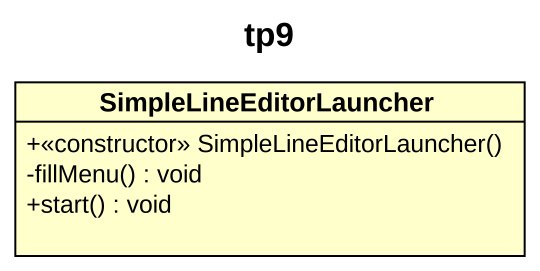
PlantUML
@startuml
title tp9
hide circle
hide empty members
skinparam classAttributeIconSize 0
class SimpleLineEditorLauncher {
  +<<constructor>> SimpleLineEditorLauncher()
  -fillMenu() : void
  +start() : void
}
@enduml
